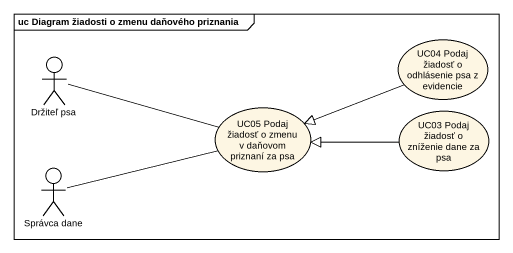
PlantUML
@startuml
mainframe uc Diagram žiadosti o zmenu daňového priznania
usecase "UC04 Podaj žiadosť o odhlásenie psa z evidencie" as UC04_Podaj_žiadosť_o
actor "Držiteľ psa" as Držiteľ_psa
usecase "UC05 Podaj žiadosť o zmenu v daňovom priznaní za psa" as UC05_Podaj_žiadosť_o_zmenu
usecase "UC03 Podaj žiadosť o zníženie dane za psa" as UC03_Podaj_žiadosť_o
actor "Správca dane" as Správca_dane
UC04_Podaj_žiadosť_o -left-|> UC05_Podaj_žiadosť_o_zmenu
Držiteľ_psa -right- UC05_Podaj_žiadosť_o_zmenu
UC03_Podaj_žiadosť_o -left-|> UC05_Podaj_žiadosť_o_zmenu
Správca_dane -right- UC05_Podaj_žiadosť_o_zmenu
@enduml
